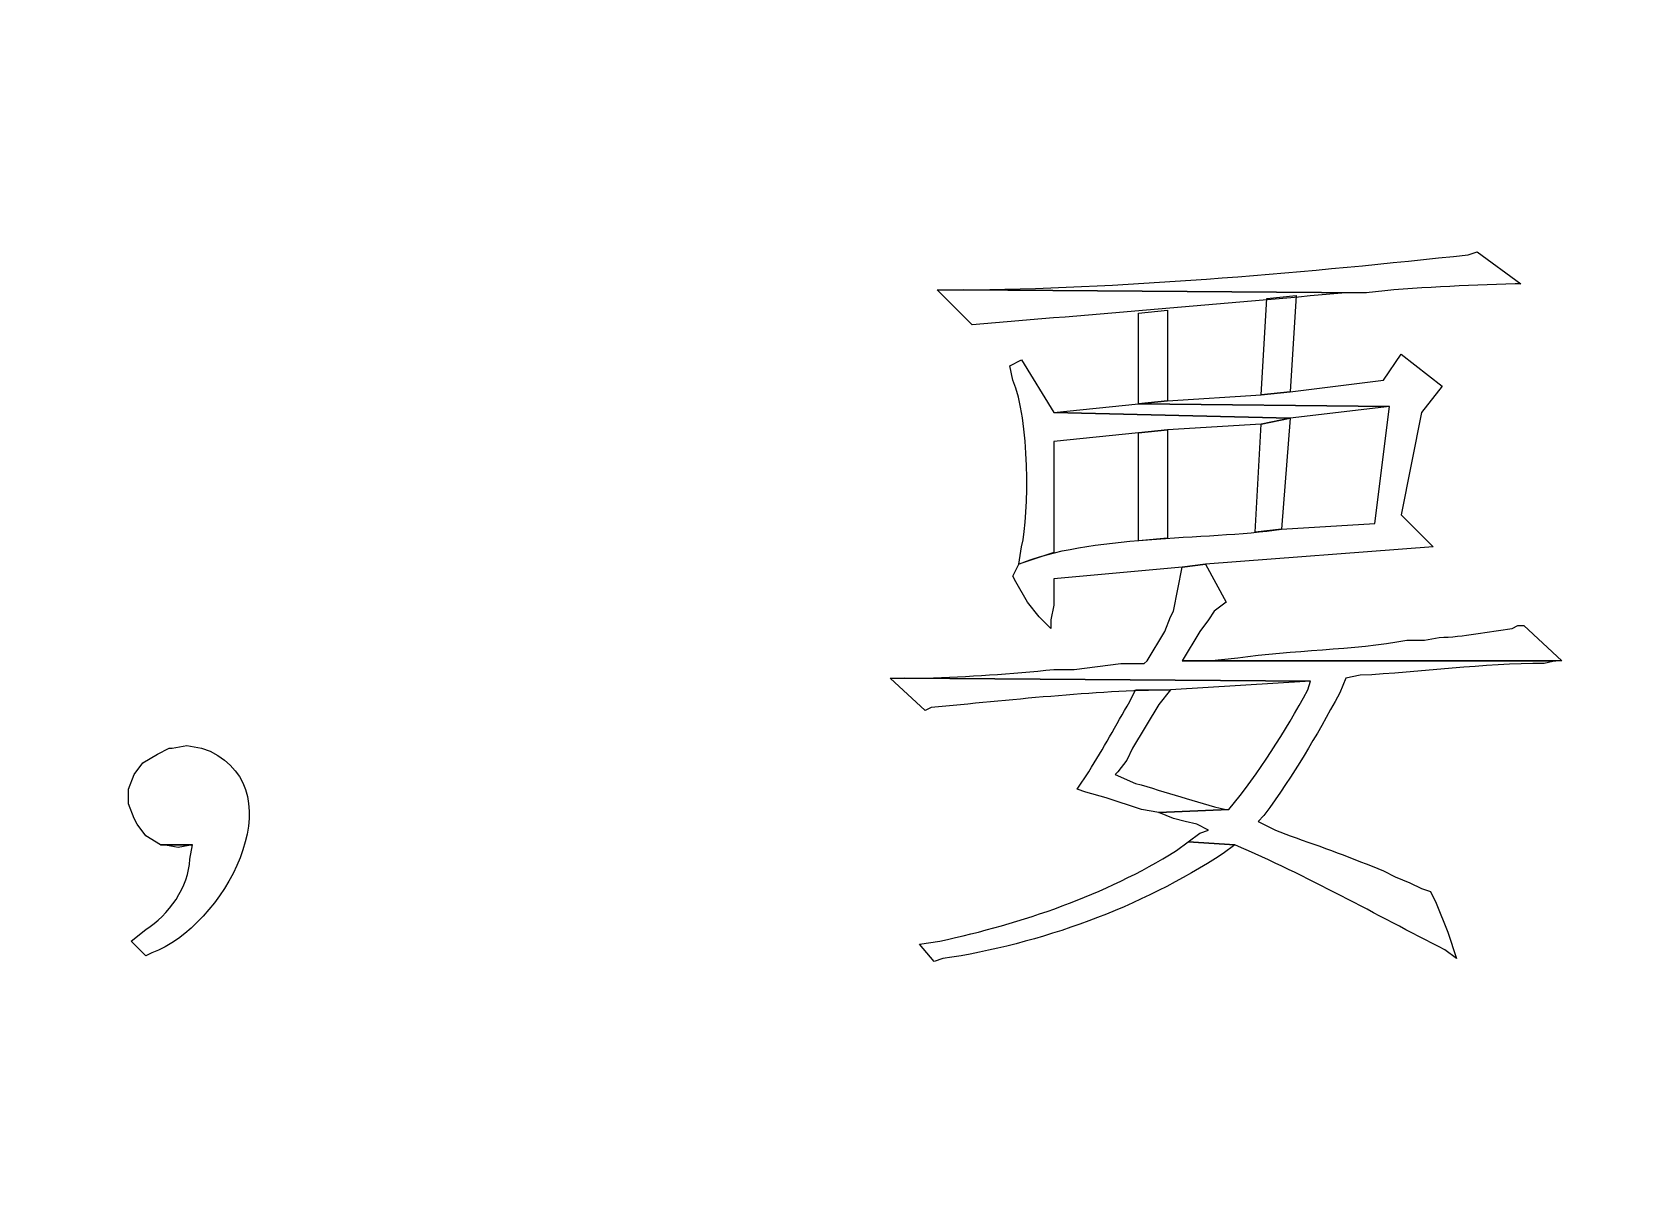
# Model space of a CAD drawing. Header units: centimetres. Extents: x -20.7 to 20.7, y -14.5 to 14.5.
# Drawn here: x -6.35 to -5.183, y -7.94 to -7.102 of the extents above; entities that cross this region are included whole.
import ezdxf

# ---------------------------------------------------------------- set-up
doc = ezdxf.new("R2010")
doc.units = ezdxf.units.CM
doc.header["$MEASUREMENT"] = 0
doc.layers.add('layer 1', color=7, linetype='Continuous')

msp = doc.modelspace()

# ---------------------------------------------------------------- linework, layer by layer
at = {"layer": 'layer 1', "lineweight": 9}
msp.add_open_spline([(19.88612, 13.89874), (19.88612, 13.89874), (-20.11465, 13.89874), (-20.11465, 13.89874), (-20.11465, 13.89874), (-20.11465, 13.89874), (-20.11465, -13.80208), (-20.11465, -13.80208)], degree=3, knots=[0, 0, 0, 0, 0.3333333, 0.3333333, 0.3333333, 0.3333333, 1, 1, 1, 1], dxfattribs=at)
at = {"layer": 'layer 1'}
for points, knots in [([(-5.30222, -7.26158), (-5.30222, -7.26158), (-5.30857, -7.2637), (-5.30857, -7.2637), (-5.30857, -7.2637), (-5.42287, -7.27618), (-5.55092, -7.28754), (-5.66628, -7.2891), (-5.66628, -7.2891), (-5.66628, -7.2891), (-5.67475, -7.2891), (-5.67475, -7.2891), (-5.67475, -7.2891), (-5.67475, -7.2891), (-5.38265, -7.29121), (-5.38265, -7.29121), (-5.38265, -7.29121), (-5.34677, -7.28723), (-5.31072, -7.28596), (-5.2747, -7.28486), (-5.2747, -7.28486), (-5.2747, -7.28486), (-5.27047, -7.28486), (-5.27047, -7.28486), (-5.27047, -7.28486), (-5.27047, -7.28486), (-5.30222, -7.26158), (-5.30222, -7.26158)], [0, 0, 0, 0, 0.125, 0.125, 0.125, 0.125, 0.25, 0.25, 0.25, 0.25, 0.375, 0.375, 0.375, 0.375, 0.5, 0.5, 0.5, 0.5, 0.625, 0.625, 0.625, 0.625, 0.75, 0.75, 0.75, 0.75, 1, 1, 1, 1]), ([(-5.6938, -7.2891), (-5.6938, -7.2891), (-5.6684, -7.3145), (-5.6684, -7.3145), (-5.6684, -7.3145), (-5.57812, -7.3068), (-5.48894, -7.29989), (-5.39747, -7.29121), (-5.39747, -7.29121), (-5.39747, -7.29121), (-5.38265, -7.29121), (-5.38265, -7.29121), (-5.38265, -7.29121), (-5.38265, -7.29121), (-5.67475, -7.2891), (-5.67475, -7.2891), (-5.67475, -7.2891), (-5.67475, -7.2891), (-5.68745, -7.2891), (-5.68745, -7.2891), (-5.68745, -7.2891), (-5.68745, -7.2891), (-5.6938, -7.2891), (-5.6938, -7.2891)], [0, 0, 0, 0, 0.1428571, 0.1428571, 0.1428571, 0.1428571, 0.2857143, 0.2857143, 0.2857143, 0.2857143, 0.4285714, 0.4285714, 0.4285714, 0.4285714, 0.5714286, 0.5714286, 0.5714286, 0.5714286, 0.7142857, 0.7142857, 0.7142857, 0.7142857, 1, 1, 1, 1]), ([(-5.43345, -7.29333), (-5.43345, -7.29333), (-5.45462, -7.29545), (-5.45462, -7.29545), (-5.45462, -7.29545), (-5.45462, -7.29545), (-5.45885, -7.3653), (-5.45885, -7.3653), (-5.45885, -7.3653), (-5.45885, -7.3653), (-5.43768, -7.36318), (-5.43768, -7.36318), (-5.43768, -7.36318), (-5.43768, -7.36318), (-5.43345, -7.29333), (-5.43345, -7.29333)], [0, 0, 0, 0, 0.2, 0.2, 0.2, 0.2, 0.4, 0.4, 0.4, 0.4, 0.6, 0.6, 0.6, 0.6, 1, 1, 1, 1]), ([(-5.52658, -7.30391), (-5.52658, -7.30391), (-5.54775, -7.30603), (-5.54775, -7.30603), (-5.54775, -7.30603), (-5.54775, -7.30603), (-5.54775, -7.37165), (-5.54775, -7.37165), (-5.54775, -7.37165), (-5.54775, -7.37165), (-5.52658, -7.36953), (-5.52658, -7.36953), (-5.52658, -7.36953), (-5.52658, -7.36953), (-5.52658, -7.30391), (-5.52658, -7.30391)], [0, 0, 0, 0, 0.2, 0.2, 0.2, 0.2, 0.4, 0.4, 0.4, 0.4, 0.6, 0.6, 0.6, 0.6, 1, 1, 1, 1]), ([(-5.63242, -7.3399), (-5.63242, -7.3399), (-5.64088, -7.34413), (-5.64088, -7.34413), (-5.64088, -7.34413), (-5.64088, -7.34413), (-5.63877, -7.35471), (-5.63877, -7.35471), (-5.63877, -7.35471), (-5.62656, -7.38258), (-5.62691, -7.45109), (-5.63242, -7.47536), (-5.63242, -7.47536), (-5.63242, -7.47536), (-5.63453, -7.48806), (-5.63453, -7.48806), (-5.63453, -7.48806), (-5.63453, -7.48806), (-5.60913, -7.4796), (-5.60913, -7.4796), (-5.60913, -7.4796), (-5.60913, -7.4796), (-5.60913, -7.39916), (-5.60913, -7.39916), (-5.60913, -7.39916), (-5.60913, -7.39916), (-5.54775, -7.39281), (-5.54775, -7.39281), (-5.54775, -7.39281), (-5.54775, -7.39281), (-5.52658, -7.3907), (-5.52658, -7.3907), (-5.52658, -7.3907), (-5.52658, -7.3907), (-5.45885, -7.38646), (-5.45885, -7.38646), (-5.45885, -7.38646), (-5.45885, -7.38646), (-5.43768, -7.38223), (-5.43768, -7.38223), (-5.43768, -7.38223), (-5.43768, -7.38223), (-5.60913, -7.378), (-5.60913, -7.378), (-5.60913, -7.378), (-5.60913, -7.378), (-5.63242, -7.3399), (-5.63242, -7.3399)], [0, 0, 0, 0, 0.0769231, 0.0769231, 0.0769231, 0.0769231, 0.1538462, 0.1538462, 0.1538462, 0.1538462, 0.2307692, 0.2307692, 0.2307692, 0.2307692, 0.3076923, 0.3076923, 0.3076923, 0.3076923, 0.3846154, 0.3846154, 0.3846154, 0.3846154, 0.4615385, 0.4615385, 0.4615385, 0.4615385, 0.5384615, 0.5384615, 0.5384615, 0.5384615, 0.6153846, 0.6153846, 0.6153846, 0.6153846, 0.6923077, 0.6923077, 0.6923077, 0.6923077, 0.7692308, 0.7692308, 0.7692308, 0.7692308, 0.8461538, 0.8461538, 0.8461538, 0.8461538, 1, 1, 1, 1]), ([(-5.35725, -7.33566), (-5.35725, -7.33566), (-5.36995, -7.35471), (-5.36995, -7.35471), (-5.36995, -7.35471), (-5.36995, -7.35471), (-5.43768, -7.36318), (-5.43768, -7.36318), (-5.43768, -7.36318), (-5.43768, -7.36318), (-5.45885, -7.3653), (-5.45885, -7.3653), (-5.45885, -7.3653), (-5.45885, -7.3653), (-5.52658, -7.36953), (-5.52658, -7.36953), (-5.52658, -7.36953), (-5.52658, -7.36953), (-5.54775, -7.37165), (-5.54775, -7.37165), (-5.54775, -7.37165), (-5.54775, -7.37165), (-5.36572, -7.37376), (-5.36572, -7.37376), (-5.36572, -7.37376), (-5.36572, -7.37376), (-5.3763, -7.45843), (-5.3763, -7.45843), (-5.3763, -7.45843), (-5.3763, -7.45843), (-5.44403, -7.46266), (-5.44403, -7.46266), (-5.44403, -7.46266), (-5.4991, -7.47056), (-5.58423, -7.46654), (-5.63453, -7.48806), (-5.63453, -7.48806), (-5.63453, -7.48806), (-5.63877, -7.49653), (-5.63877, -7.49653), (-5.63877, -7.49653), (-5.63877, -7.49653), (-5.63665, -7.50076), (-5.63665, -7.50076), (-5.63665, -7.50076), (-5.63665, -7.50076), (-5.62818, -7.51558), (-5.62818, -7.51558), (-5.62818, -7.51558), (-5.62818, -7.51558), (-5.61972, -7.52616), (-5.61972, -7.52616), (-5.61972, -7.52616), (-5.61972, -7.52616), (-5.61125, -7.53463), (-5.61125, -7.53463), (-5.61125, -7.53463), (-5.61125, -7.53463), (-5.61125, -7.52828), (-5.61125, -7.52828), (-5.61125, -7.52828), (-5.61125, -7.52828), (-5.60913, -7.5177), (-5.60913, -7.5177), (-5.60913, -7.5177), (-5.60913, -7.5177), (-5.60913, -7.49865), (-5.60913, -7.49865), (-5.60913, -7.49865), (-5.60913, -7.49865), (-5.516, -7.49018), (-5.516, -7.49018), (-5.516, -7.49018), (-5.516, -7.49018), (-5.49907, -7.48806), (-5.49907, -7.48806), (-5.49907, -7.48806), (-5.49907, -7.48806), (-5.33397, -7.47536), (-5.33397, -7.47536), (-5.33397, -7.47536), (-5.33397, -7.47536), (-5.35725, -7.45208), (-5.35725, -7.45208), (-5.35725, -7.45208), (-5.35725, -7.45208), (-5.34243, -7.378), (-5.34243, -7.378), (-5.34243, -7.378), (-5.34243, -7.378), (-5.32762, -7.35895), (-5.32762, -7.35895), (-5.32762, -7.35895), (-5.32762, -7.35895), (-5.35725, -7.33566), (-5.35725, -7.33566)], [0, 0, 0, 0, 0.04, 0.04, 0.04, 0.04, 0.08, 0.08, 0.08, 0.08, 0.12, 0.12, 0.12, 0.12, 0.16, 0.16, 0.16, 0.16, 0.2, 0.2, 0.2, 0.2, 0.24, 0.24, 0.24, 0.24, 0.28, 0.28, 0.28, 0.28, 0.32, 0.32, 0.32, 0.32, 0.36, 0.36, 0.36, 0.36, 0.4, 0.4, 0.4, 0.4, 0.44, 0.44, 0.44, 0.44, 0.48, 0.48, 0.48, 0.48, 0.52, 0.52, 0.52, 0.52, 0.56, 0.56, 0.56, 0.56, 0.6, 0.6, 0.6, 0.6, 0.64, 0.64, 0.64, 0.64, 0.68, 0.68, 0.68, 0.68, 0.72, 0.72, 0.72, 0.72, 0.76, 0.76, 0.76, 0.76, 0.8, 0.8, 0.8, 0.8, 0.84, 0.84, 0.84, 0.84, 0.88, 0.88, 0.88, 0.88, 0.92, 0.92, 0.92, 0.92, 1, 1, 1, 1]), ([(-5.54775, -7.37165), (-5.54775, -7.37165), (-5.60913, -7.378), (-5.60913, -7.378), (-5.60913, -7.378), (-5.60913, -7.378), (-5.43768, -7.38223), (-5.43768, -7.38223), (-5.43768, -7.38223), (-5.43768, -7.38223), (-5.36572, -7.37376), (-5.36572, -7.37376), (-5.36572, -7.37376), (-5.36572, -7.37376), (-5.54775, -7.37165), (-5.54775, -7.37165)], [0, 0, 0, 0, 0.2, 0.2, 0.2, 0.2, 0.4, 0.4, 0.4, 0.4, 0.6, 0.6, 0.6, 0.6, 1, 1, 1, 1]), ([(-5.43768, -7.38223), (-5.43768, -7.38223), (-5.45885, -7.38646), (-5.45885, -7.38646), (-5.45885, -7.38646), (-5.45885, -7.38646), (-5.46308, -7.46478), (-5.46308, -7.46478), (-5.46308, -7.46478), (-5.46308, -7.46478), (-5.44403, -7.46266), (-5.44403, -7.46266), (-5.44403, -7.46266), (-5.44403, -7.46266), (-5.43768, -7.38223), (-5.43768, -7.38223)], [0, 0, 0, 0, 0.2, 0.2, 0.2, 0.2, 0.4, 0.4, 0.4, 0.4, 0.6, 0.6, 0.6, 0.6, 1, 1, 1, 1]), ([(-5.52658, -7.3907), (-5.52658, -7.3907), (-5.54775, -7.39281), (-5.54775, -7.39281), (-5.54775, -7.39281), (-5.54775, -7.39281), (-5.54775, -7.47113), (-5.54775, -7.47113), (-5.54775, -7.47113), (-5.54775, -7.47113), (-5.52658, -7.46901), (-5.52658, -7.46901), (-5.52658, -7.46901), (-5.52658, -7.46901), (-5.52658, -7.3907), (-5.52658, -7.3907)], [0, 0, 0, 0, 0.2, 0.2, 0.2, 0.2, 0.4, 0.4, 0.4, 0.4, 0.6, 0.6, 0.6, 0.6, 1, 1, 1, 1]), ([(-5.49907, -7.48806), (-5.49907, -7.48806), (-5.516, -7.49018), (-5.516, -7.49018), (-5.516, -7.49018), (-5.516, -7.49018), (-5.52235, -7.52193), (-5.52235, -7.52193), (-5.52235, -7.52193), (-5.52235, -7.52193), (-5.52447, -7.52616), (-5.52447, -7.52616), (-5.52447, -7.52616), (-5.52447, -7.52616), (-5.5287, -7.53675), (-5.5287, -7.53675), (-5.5287, -7.53675), (-5.5287, -7.53675), (-5.5414, -7.55791), (-5.5414, -7.55791), (-5.5414, -7.55791), (-5.5414, -7.55791), (-5.54352, -7.56003), (-5.54352, -7.56003), (-5.54352, -7.56003), (-5.54352, -7.56003), (-5.56045, -7.56003), (-5.56045, -7.56003), (-5.56045, -7.56003), (-5.56045, -7.56003), (-5.57738, -7.56215), (-5.57738, -7.56215), (-5.57738, -7.56215), (-5.57738, -7.56215), (-5.59432, -7.56426), (-5.59432, -7.56426), (-5.59432, -7.56426), (-5.59432, -7.56426), (-5.60913, -7.56426), (-5.60913, -7.56426), (-5.60913, -7.56426), (-5.64014, -7.56761), (-5.67119, -7.56945), (-5.70227, -7.57061), (-5.70227, -7.57061), (-5.70227, -7.57061), (-5.71708, -7.57061), (-5.71708, -7.57061), (-5.71708, -7.57061), (-5.71708, -7.57061), (-5.42287, -7.57273), (-5.42287, -7.57273), (-5.42287, -7.57273), (-5.42287, -7.57273), (-5.42498, -7.57908), (-5.42498, -7.57908), (-5.42498, -7.57908), (-5.4416, -7.60959), (-5.46008, -7.63894), (-5.48213, -7.66586), (-5.48213, -7.66586), (-5.48213, -7.66586), (-5.53293, -7.66798), (-5.53293, -7.66798), (-5.53293, -7.66798), (-5.53293, -7.66798), (-5.52235, -7.67221), (-5.52235, -7.67221), (-5.52235, -7.67221), (-5.52235, -7.67221), (-5.51388, -7.67433), (-5.51388, -7.67433), (-5.51388, -7.67433), (-5.51388, -7.67433), (-5.50542, -7.67645), (-5.50542, -7.67645), (-5.50542, -7.67645), (-5.50542, -7.67645), (-5.49695, -7.68068), (-5.49695, -7.68068), (-5.49695, -7.68068), (-5.49695, -7.68068), (-5.5033, -7.6828), (-5.5033, -7.6828), (-5.5033, -7.6828), (-5.5033, -7.6828), (-5.51177, -7.68915), (-5.51177, -7.68915), (-5.51177, -7.68915), (-5.51177, -7.68915), (-5.4779, -7.69126), (-5.4779, -7.69126), (-5.4779, -7.69126), (-5.42512, -7.71405), (-5.37605, -7.74181), (-5.3255, -7.76746), (-5.3255, -7.76746), (-5.3255, -7.76746), (-5.31703, -7.77381), (-5.31703, -7.77381), (-5.31703, -7.77381), (-5.31703, -7.77381), (-5.32338, -7.75476), (-5.32338, -7.75476), (-5.32338, -7.75476), (-5.32338, -7.75476), (-5.33185, -7.7336), (-5.33185, -7.7336), (-5.33185, -7.7336), (-5.33185, -7.7336), (-5.33608, -7.72513), (-5.33608, -7.72513), (-5.33608, -7.72513), (-5.33608, -7.72513), (-5.34243, -7.72301), (-5.34243, -7.72301), (-5.34243, -7.72301), (-5.34243, -7.72301), (-5.3509, -7.71878), (-5.3509, -7.71878), (-5.3509, -7.71878), (-5.3509, -7.71878), (-5.36148, -7.71455), (-5.36148, -7.71455), (-5.36148, -7.71455), (-5.36148, -7.71455), (-5.36995, -7.71031), (-5.36995, -7.71031), (-5.36995, -7.71031), (-5.39228, -7.7011), (-5.41482, -7.69271), (-5.43768, -7.68491), (-5.43768, -7.68491), (-5.43768, -7.68491), (-5.44827, -7.68068), (-5.44827, -7.68068), (-5.44827, -7.68068), (-5.44827, -7.68068), (-5.46097, -7.67433), (-5.46097, -7.67433), (-5.46097, -7.67433), (-5.46097, -7.67433), (-5.45673, -7.6701), (-5.45673, -7.6701), (-5.45673, -7.6701), (-5.43394, -7.63877), (-5.42011, -7.61478), (-5.4017, -7.5812), (-5.4017, -7.5812), (-5.4017, -7.5812), (-5.39747, -7.57061), (-5.39747, -7.57061), (-5.39747, -7.57061), (-5.39747, -7.57061), (-5.38688, -7.5685), (-5.38688, -7.5685), (-5.38688, -7.5685), (-5.34233, -7.56648), (-5.29816, -7.55971), (-5.25353, -7.56003), (-5.25353, -7.56003), (-5.25353, -7.56003), (-5.24507, -7.55791), (-5.24507, -7.55791), (-5.24507, -7.55791), (-5.24507, -7.55791), (-5.516, -7.55791), (-5.516, -7.55791), (-5.516, -7.55791), (-5.516, -7.55791), (-5.5033, -7.53675), (-5.5033, -7.53675), (-5.5033, -7.53675), (-5.5033, -7.53675), (-5.49695, -7.52828), (-5.49695, -7.52828), (-5.49695, -7.52828), (-5.49695, -7.52828), (-5.49272, -7.52193), (-5.49272, -7.52193), (-5.49272, -7.52193), (-5.49272, -7.52193), (-5.48425, -7.51558), (-5.48425, -7.51558), (-5.48425, -7.51558), (-5.48425, -7.51558), (-5.49907, -7.48806), (-5.49907, -7.48806)], [0, 0, 0, 0, 0.0208333, 0.0208333, 0.0208333, 0.0208333, 0.0416667, 0.0416667, 0.0416667, 0.0416667, 0.0625, 0.0625, 0.0625, 0.0625, 0.0833333, 0.0833333, 0.0833333, 0.0833333, 0.1041667, 0.1041667, 0.1041667, 0.1041667, 0.125, 0.125, 0.125, 0.125, 0.1458333, 0.1458333, 0.1458333, 0.1458333, 0.1666667, 0.1666667, 0.1666667, 0.1666667, 0.1875, 0.1875, 0.1875, 0.1875, 0.2083333, 0.2083333, 0.2083333, 0.2083333, 0.2291667, 0.2291667, 0.2291667, 0.2291667, 0.25, 0.25, 0.25, 0.25, 0.2708333, 0.2708333, 0.2708333, 0.2708333, 0.2916667, 0.2916667, 0.2916667, 0.2916667, 0.3125, 0.3125, 0.3125, 0.3125, 0.3333333, 0.3333333, 0.3333333, 0.3333333, 0.3541667, 0.3541667, 0.3541667, 0.3541667, 0.375, 0.375, 0.375, 0.375, 0.3958333, 0.3958333, 0.3958333, 0.3958333, 0.4166667, 0.4166667, 0.4166667, 0.4166667, 0.4375, 0.4375, 0.4375, 0.4375, 0.4583333, 0.4583333, 0.4583333, 0.4583333, 0.4791667, 0.4791667, 0.4791667, 0.4791667, 0.5, 0.5, 0.5, 0.5, 0.5208333, 0.5208333, 0.5208333, 0.5208333, 0.5416667, 0.5416667, 0.5416667, 0.5416667, 0.5625, 0.5625, 0.5625, 0.5625, 0.5833333, 0.5833333, 0.5833333, 0.5833333, 0.6041667, 0.6041667, 0.6041667, 0.6041667, 0.625, 0.625, 0.625, 0.625, 0.6458333, 0.6458333, 0.6458333, 0.6458333, 0.6666667, 0.6666667, 0.6666667, 0.6666667, 0.6875, 0.6875, 0.6875, 0.6875, 0.7083333, 0.7083333, 0.7083333, 0.7083333, 0.7291667, 0.7291667, 0.7291667, 0.7291667, 0.75, 0.75, 0.75, 0.75, 0.7708333, 0.7708333, 0.7708333, 0.7708333, 0.7916667, 0.7916667, 0.7916667, 0.7916667, 0.8125, 0.8125, 0.8125, 0.8125, 0.8333333, 0.8333333, 0.8333333, 0.8333333, 0.8541667, 0.8541667, 0.8541667, 0.8541667, 0.875, 0.875, 0.875, 0.875, 0.8958333, 0.8958333, 0.8958333, 0.8958333, 0.9166667, 0.9166667, 0.9166667, 0.9166667, 0.9375, 0.9375, 0.9375, 0.9375, 0.9583333, 0.9583333, 0.9583333, 0.9583333, 1, 1, 1, 1]), ([(-5.26835, -7.53251), (-5.26835, -7.53251), (-5.27258, -7.53251), (-5.27258, -7.53251), (-5.27258, -7.53251), (-5.27258, -7.53251), (-5.27682, -7.53463), (-5.27682, -7.53463), (-5.27682, -7.53463), (-5.29431, -7.53678), (-5.31188, -7.54084), (-5.32973, -7.54098), (-5.32973, -7.54098), (-5.32973, -7.54098), (-5.34032, -7.5431), (-5.34032, -7.5431), (-5.34032, -7.5431), (-5.34032, -7.5431), (-5.35302, -7.5431), (-5.35302, -7.5431), (-5.35302, -7.5431), (-5.3921, -7.55015), (-5.43659, -7.55029), (-5.47578, -7.5558), (-5.47578, -7.5558), (-5.47578, -7.5558), (-5.49695, -7.55791), (-5.49695, -7.55791), (-5.49695, -7.55791), (-5.49695, -7.55791), (-5.516, -7.55791), (-5.516, -7.55791), (-5.516, -7.55791), (-5.516, -7.55791), (-5.24083, -7.55791), (-5.24083, -7.55791), (-5.24083, -7.55791), (-5.24083, -7.55791), (-5.26835, -7.53251), (-5.26835, -7.53251)], [0, 0, 0, 0, 0.0909091, 0.0909091, 0.0909091, 0.0909091, 0.1818182, 0.1818182, 0.1818182, 0.1818182, 0.2727273, 0.2727273, 0.2727273, 0.2727273, 0.3636364, 0.3636364, 0.3636364, 0.3636364, 0.4545455, 0.4545455, 0.4545455, 0.4545455, 0.5454545, 0.5454545, 0.5454545, 0.5454545, 0.6363636, 0.6363636, 0.6363636, 0.6363636, 0.7272727, 0.7272727, 0.7272727, 0.7272727, 0.8181818, 0.8181818, 0.8181818, 0.8181818, 1, 1, 1, 1]), ([(-5.72767, -7.57061), (-5.72767, -7.57061), (-5.70227, -7.5939), (-5.70227, -7.5939), (-5.70227, -7.5939), (-5.70227, -7.5939), (-5.69803, -7.59178), (-5.69803, -7.59178), (-5.69803, -7.59178), (-5.64191, -7.58673), (-5.58066, -7.57961), (-5.52447, -7.57908), (-5.52447, -7.57908), (-5.52447, -7.57908), (-5.42287, -7.57273), (-5.42287, -7.57273), (-5.42287, -7.57273), (-5.42287, -7.57273), (-5.71708, -7.57061), (-5.71708, -7.57061), (-5.71708, -7.57061), (-5.71708, -7.57061), (-5.72343, -7.57061), (-5.72343, -7.57061), (-5.72343, -7.57061), (-5.72343, -7.57061), (-5.72767, -7.57061), (-5.72767, -7.57061)], [0, 0, 0, 0, 0.125, 0.125, 0.125, 0.125, 0.25, 0.25, 0.25, 0.25, 0.375, 0.375, 0.375, 0.375, 0.5, 0.5, 0.5, 0.5, 0.625, 0.625, 0.625, 0.625, 0.75, 0.75, 0.75, 0.75, 1, 1, 1, 1]), ([(-5.52447, -7.57908), (-5.52447, -7.57908), (-5.54987, -7.57908), (-5.54987, -7.57908), (-5.54987, -7.57908), (-5.54987, -7.57908), (-5.5541, -7.58755), (-5.5541, -7.58755), (-5.5541, -7.58755), (-5.56401, -7.60476), (-5.57311, -7.62138), (-5.58373, -7.63835), (-5.58373, -7.63835), (-5.58373, -7.63835), (-5.5922, -7.65105), (-5.5922, -7.65105), (-5.5922, -7.65105), (-5.5922, -7.65105), (-5.58585, -7.65316), (-5.58585, -7.65316), (-5.58585, -7.65316), (-5.58585, -7.65316), (-5.57103, -7.6574), (-5.57103, -7.6574), (-5.57103, -7.6574), (-5.57103, -7.6574), (-5.54563, -7.66586), (-5.54563, -7.66586), (-5.54563, -7.66586), (-5.54563, -7.66586), (-5.53293, -7.66798), (-5.53293, -7.66798), (-5.53293, -7.66798), (-5.53293, -7.66798), (-5.48213, -7.66586), (-5.48213, -7.66586), (-5.48213, -7.66586), (-5.48213, -7.66586), (-5.48425, -7.66586), (-5.48425, -7.66586), (-5.48425, -7.66586), (-5.5064, -7.66046), (-5.52785, -7.65299), (-5.54987, -7.64681), (-5.54987, -7.64681), (-5.54987, -7.64681), (-5.56468, -7.64046), (-5.56468, -7.64046), (-5.56468, -7.64046), (-5.56468, -7.64046), (-5.56257, -7.63835), (-5.56257, -7.63835), (-5.56257, -7.63835), (-5.56257, -7.63835), (-5.55622, -7.62988), (-5.55622, -7.62988), (-5.55622, -7.62988), (-5.55622, -7.62988), (-5.55198, -7.62141), (-5.55198, -7.62141), (-5.55198, -7.62141), (-5.55198, -7.62141), (-5.53293, -7.58966), (-5.53293, -7.58966), (-5.53293, -7.58966), (-5.53293, -7.58966), (-5.52447, -7.57908), (-5.52447, -7.57908)], [0, 0, 0, 0, 0.0555556, 0.0555556, 0.0555556, 0.0555556, 0.1111111, 0.1111111, 0.1111111, 0.1111111, 0.1666667, 0.1666667, 0.1666667, 0.1666667, 0.2222222, 0.2222222, 0.2222222, 0.2222222, 0.2777778, 0.2777778, 0.2777778, 0.2777778, 0.3333333, 0.3333333, 0.3333333, 0.3333333, 0.3888889, 0.3888889, 0.3888889, 0.3888889, 0.4444444, 0.4444444, 0.4444444, 0.4444444, 0.5, 0.5, 0.5, 0.5, 0.5555556, 0.5555556, 0.5555556, 0.5555556, 0.6111111, 0.6111111, 0.6111111, 0.6111111, 0.6666667, 0.6666667, 0.6666667, 0.6666667, 0.7222222, 0.7222222, 0.7222222, 0.7222222, 0.7777778, 0.7777778, 0.7777778, 0.7777778, 0.8333333, 0.8333333, 0.8333333, 0.8333333, 0.8888889, 0.8888889, 0.8888889, 0.8888889, 1, 1, 1, 1]), ([(-6.23778, -7.6193), (-6.23778, -7.6193), (-6.24837, -7.62141), (-6.24837, -7.62141), (-6.24837, -7.62141), (-6.24837, -7.62141), (-6.25048, -7.62141), (-6.25048, -7.62141), (-6.25048, -7.62141), (-6.25048, -7.62141), (-6.25895, -7.62565), (-6.25895, -7.62565), (-6.25895, -7.62565), (-6.25895, -7.62565), (-6.26953, -7.632), (-6.26953, -7.632), (-6.26953, -7.632), (-6.26953, -7.632), (-6.27588, -7.64046), (-6.27588, -7.64046), (-6.27588, -7.64046), (-6.27588, -7.64046), (-6.28012, -7.65105), (-6.28012, -7.65105), (-6.28012, -7.65105), (-6.28012, -7.65105), (-6.28012, -7.66163), (-6.28012, -7.66163), (-6.28012, -7.66163), (-6.28012, -7.66163), (-6.27588, -7.67221), (-6.27588, -7.67221), (-6.27588, -7.67221), (-6.27588, -7.67221), (-6.27377, -7.67645), (-6.27377, -7.67645), (-6.27377, -7.67645), (-6.27377, -7.67645), (-6.26742, -7.68491), (-6.26742, -7.68491), (-6.26742, -7.68491), (-6.26742, -7.68491), (-6.25683, -7.69126), (-6.25683, -7.69126), (-6.25683, -7.69126), (-6.25683, -7.69126), (-6.23355, -7.69126), (-6.23355, -7.69126), (-6.23355, -7.69126), (-6.23355, -7.69126), (-6.23567, -7.70185), (-6.23567, -7.70185), (-6.23567, -7.70185), (-6.23591, -7.72146), (-6.25119, -7.74266), (-6.26742, -7.75265), (-6.26742, -7.75265), (-6.26742, -7.75265), (-6.278, -7.76111), (-6.278, -7.76111), (-6.278, -7.76111), (-6.278, -7.76111), (-6.26742, -7.7717), (-6.26742, -7.7717), (-6.26742, -7.7717), (-6.26742, -7.7717), (-6.26318, -7.76958), (-6.26318, -7.76958), (-6.26318, -7.76958), (-6.21118, -7.75081), (-6.15844, -7.65341), (-6.22085, -7.62353), (-6.22085, -7.62353), (-6.22085, -7.62353), (-6.2272, -7.62141), (-6.2272, -7.62141), (-6.2272, -7.62141), (-6.2272, -7.62141), (-6.23778, -7.6193), (-6.23778, -7.6193)], [0, 0, 0, 0, 0.047619, 0.047619, 0.047619, 0.047619, 0.0952381, 0.0952381, 0.0952381, 0.0952381, 0.1428571, 0.1428571, 0.1428571, 0.1428571, 0.1904762, 0.1904762, 0.1904762, 0.1904762, 0.2380952, 0.2380952, 0.2380952, 0.2380952, 0.2857143, 0.2857143, 0.2857143, 0.2857143, 0.3333333, 0.3333333, 0.3333333, 0.3333333, 0.3809524, 0.3809524, 0.3809524, 0.3809524, 0.4285714, 0.4285714, 0.4285714, 0.4285714, 0.4761905, 0.4761905, 0.4761905, 0.4761905, 0.5238095, 0.5238095, 0.5238095, 0.5238095, 0.5714286, 0.5714286, 0.5714286, 0.5714286, 0.6190476, 0.6190476, 0.6190476, 0.6190476, 0.6666667, 0.6666667, 0.6666667, 0.6666667, 0.7142857, 0.7142857, 0.7142857, 0.7142857, 0.7619048, 0.7619048, 0.7619048, 0.7619048, 0.8095238, 0.8095238, 0.8095238, 0.8095238, 0.8571429, 0.8571429, 0.8571429, 0.8571429, 0.9047619, 0.9047619, 0.9047619, 0.9047619, 1, 1, 1, 1]), ([(-5.51177, -7.68915), (-5.51177, -7.68915), (-5.52023, -7.6955), (-5.52023, -7.6955), (-5.52023, -7.6955), (-5.5722, -7.72799), (-5.63189, -7.74827), (-5.69168, -7.76111), (-5.69168, -7.76111), (-5.69168, -7.76111), (-5.7065, -7.76323), (-5.7065, -7.76323), (-5.7065, -7.76323), (-5.7065, -7.76323), (-5.69592, -7.77593), (-5.69592, -7.77593), (-5.69592, -7.77593), (-5.69592, -7.77593), (-5.68957, -7.77381), (-5.68957, -7.77381), (-5.68957, -7.77381), (-5.61898, -7.76344), (-5.54588, -7.7367), (-5.48637, -7.69761), (-5.48637, -7.69761), (-5.48637, -7.69761), (-5.4779, -7.69126), (-5.4779, -7.69126), (-5.4779, -7.69126), (-5.4779, -7.69126), (-5.51177, -7.68915), (-5.51177, -7.68915)], [0, 0, 0, 0, 0.1111111, 0.1111111, 0.1111111, 0.1111111, 0.2222222, 0.2222222, 0.2222222, 0.2222222, 0.3333333, 0.3333333, 0.3333333, 0.3333333, 0.4444444, 0.4444444, 0.4444444, 0.4444444, 0.5555556, 0.5555556, 0.5555556, 0.5555556, 0.6666667, 0.6666667, 0.6666667, 0.6666667, 0.7777778, 0.7777778, 0.7777778, 0.7777778, 1, 1, 1, 1]), ([(-6.25683, -7.69126), (-6.25683, -7.69126), (-6.25472, -7.69126), (-6.25472, -7.69126), (-6.25472, -7.69126), (-6.25472, -7.69126), (-6.24413, -7.69338), (-6.24413, -7.69338), (-6.24413, -7.69338), (-6.24413, -7.69338), (-6.23355, -7.69126), (-6.23355, -7.69126), (-6.23355, -7.69126), (-6.23355, -7.69126), (-6.25683, -7.69126), (-6.25683, -7.69126)], [0, 0, 0, 0, 0.2, 0.2, 0.2, 0.2, 0.4, 0.4, 0.4, 0.4, 0.6, 0.6, 0.6, 0.6, 1, 1, 1, 1])]:
    msp.add_open_spline(points, degree=3, knots=knots, dxfattribs=at)

doc.saveas('drawing.dxf')
